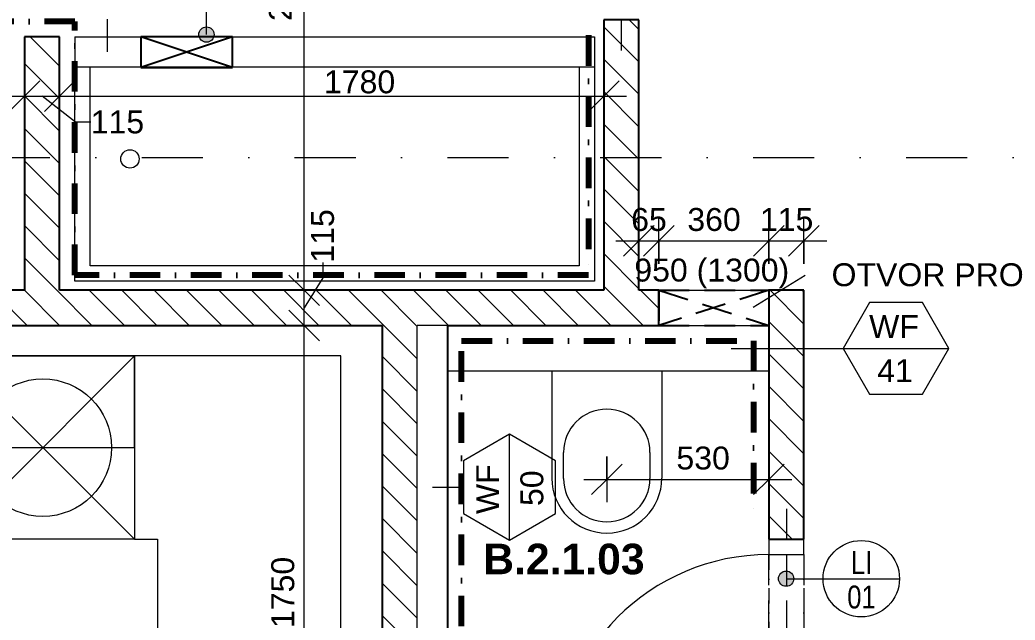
# Model space of a CAD drawing. Header units: millimetres. Extents: x -8668 to 43537, y -2985 to 58543.
# Drawn here: x -5304 to -2048, y 49288 to 51253 of the extents above; entities that cross this region are included whole.
import ezdxf

# ---------------------------------------------------------------- set-up
doc = ezdxf.new("R2010")
doc.units = ezdxf.units.MM
for name, pattern in [('HA_Dash_3mm-S1mm', [150, 100, -50]), ('HA_DashDot_10mm-S3mm', [500, 200, -150, 0, -150]), ('HA_DashDot_2_2mm-S0_6mm', [110, 50, -30, 0, -30]), ('HA_DashDot_4mm-S1mm', [200, 100, -50, 0, -50])]:
    doc.linetypes.add(name, pattern=pattern)
for name, color, linetype, lineweight in [('A-____-____-DIMS', 9, 'Continuous', 5), ('A-____-____-DIMS-50', 9, 'Continuous', 5), ('A-____-____-IDEN', 9, 'Continuous', 9), ('A-AREA-____-IDEN', 9, 'Continuous', 9), ('A-DETL-____-OTLN', 9, 'Continuous', 25), ('A-DOOR-____-MCUT', 9, 'HA_DashDot_2_2mm-S0_6mm', 9), ('A-DOOR-____-OTLN', 9, 'Continuous', 9), ('A-DOOR-FRAM-MCUT', 9, 'Continuous', 9), ('A-GENM-____-HDLN', 9, 'HA_Dash_3mm-S1mm', 9), ('A-GENM-____-IDEN', 9, 'Continuous', 9), ('A-GENM-____-MCUT', 9, 'HA_Dash_3mm-S1mm', 25), ('A-GENM-____-OTLN', 9, 'Continuous', 9), ('A-WALL-____-IDEN', 9, 'Continuous', 9), ('A-WALL-____-MCUT', 9, 'Continuous', 25), ('A-WALL-____-PATT', 9, 'Continuous', 25), ('I-WALL-____-MCUT', 9, 'Continuous', 25), ('I-WALL-____-OTLN', 9, 'Continuous', 9), ('P-SANR-FIXT-OTLN', 9, 'Continuous', 9), ('Q-CASE-____-OTLN', 9, 'Continuous', 9), ('Q-SPCQ-____-OTLN', 9, 'Continuous', 9), ('S-GRID-____-OTLN', 9, 'Continuous', 5)]:
    doc.layers.add(name, color=color, linetype=linetype, lineweight=lineweight)
doc.styles.add('Arial_1', font='arial.ttf', dxfattribs={"height": 75})
doc.styles.add('Arial_2', font='arial.ttf', dxfattribs={"width": 0.8, "height": 75})
doc.styles.add('Arial_B', font='arialbd.ttf', dxfattribs={"height": 100})
doc.dimstyles.new('Inner_Dimensions', dxfattribs={"dimscale": 304.8, "dimtxt": 76.519455, "dimasz": 0.328084, "dimexe": 0.246063, "dimexo": 0.0625, "dimgap": 0.032808, "dimtad": 1, "dimdec": 0, "dimzin": 0, "dimdsep": 46, "dimtxsty": 'Arial_1', "dimblk1": 'OBLIQUE', "dimblk2": 'OBLIQUE', "dimsah": 1, "dimcen": 0.09, "dimdle": 0.246063, "dimazin": 0, "dimtfac": 1, "dimtdec": 4, "dimtix": 1, "dimtmove": 2, "dimatfit": 3, "dimfxl": 0.246063, "dimfxlon": 1, "dimtvp": 1, "dimtolj": 1, "dimtzin": 0, "dimlwd": 9, "dimlwe": 9, "dimarcsym": 2})
doc.dimstyles.new('Inner_Dimensions_1', dxfattribs={"dimscale": 304.8, "dimtxt": 76.519455, "dimasz": 0.328084, "dimexe": 0.246063, "dimexo": 0.0625, "dimgap": 0.032808, "dimtad": 1, "dimdec": 0, "dimzin": 0, "dimdsep": 46, "dimtxsty": 'Arial_1', "dimblk1": 'OBLIQUE', "dimblk2": 'OBLIQUE', "dimsah": 1, "dimcen": 0.09, "dimdle": 0.246063, "dimazin": 0, "dimtfac": 1, "dimtdec": 4, "dimtix": 1, "dimtmove": 0, "dimatfit": 3, "dimfxl": 0.246063, "dimfxlon": 1, "dimtvp": 1, "dimtolj": 1, "dimtzin": 0, "dimlwd": 9, "dimlwe": 9, "dimarcsym": 2})
doc.dimstyles.new('Inner_Dimensions_2', dxfattribs={"dimscale": 304.8, "dimtxt": 76.519455, "dimasz": 0.328084, "dimexe": 0.246063, "dimexo": 0.0625, "dimgap": 0.032808, "dimtad": 1, "dimdec": 0, "dimzin": 0, "dimdsep": 46, "dimtxsty": 'Arial_1', "dimblk1": 'OBLIQUE', "dimblk2": 'OBLIQUE', "dimsah": 1, "dimcen": 0.09, "dimdle": 0.246063, "dimazin": 0, "dimtfac": 1, "dimtdec": 4, "dimtix": 1, "dimtmove": 1, "dimatfit": 3, "dimfxl": 0.246063, "dimfxlon": 1, "dimtvp": 1, "dimtolj": 1, "dimtzin": 0, "dimlwd": 9, "dimlwe": 9, "dimarcsym": 2})
pattern_1 = [(135, (0, 0), (-53.03301, -53.03301), [])]

# ---------------------------------------------------------------- blocks, each defined once
blk = doc.blocks.new('ABMV_Bathtub_Generic - 800_1700-1419220-DPS_2NP - B')
at = {"layer": 'P-SANR-FIXT-OTLN'}
for p, q in [((100, 1700), (800, 1700)), ((100, 1700), (800, 1700)), ((800, 1700), (800, 0)), ((800, 1700), (800, 0)), ((100, 1650), (750, 1650)), ((100, 1650), (750, 1650)), ((750, 1650), (750, 50)), ((750, 1650), (750, 50)), ((750, 50), (100, 50)), ((750, 50), (100, 50)), ((800, 0), (100, 0)), ((800, 0), (100, 0))]:
    blk.add_line(p, q, dxfattribs=at)
blk.add_circle((400, 180), 30, dxfattribs=at)
blk = doc.blocks.new('ABMV_Toilet_WallHung - Default-1991239-DPS_2NP - B')
at = {"layer": 'P-SANR-FIXT-OTLN'}
for p, q in [((-55, -75), (-55, -424.6)), ((305, -75), (305, -424.6)), ((-16.3, -426.2), (-16.3, -340.3)), ((266.3, -340.3), (266.3, -426.2))]:
    blk.add_line(p, q, dxfattribs=at)
for centre, radius, start, end in [((125, -340.3), 141.3, 0, 180), ((125, -424.6), 180, 180, 360), ((125, -426.2), 141.3, 180, 0)]:
    blk.add_arc(centre, radius, start, end, dxfattribs=at)
blk = doc.blocks.new('HA_DR_Single_Swing_Solid - In_BJ_700x2100-2124342-DPS_2NP - B')
at = {"layer": 'A-DOOR-____-MCUT'}
for p, q in [((-350, 57.5), (350, 57.5)), ((-350, -57.5), (350, -57.5))]:
    blk.add_line(p, q, dxfattribs=at)
at = {"layer": 'A-DOOR-____-OTLN', "lineweight": 5}
blk.add_line((350, -757.5), (350, -57.5), dxfattribs=at)
blk.add_arc((350, -57.5), 700, 180, 270, dxfattribs=at)
at = {"layer": 'A-DOOR-FRAM-MCUT'}
for p, q in [((-350, 57.5), (-400, 57.5)), ((-350, -57.5), (-350, 57.5)), ((400, 57.5), (350, 57.5)), ((350, 57.5), (350, -57.5)), ((-400, -57.5), (-350, -57.5)), ((350, -57.5), (400, -57.5))]:
    blk.add_line(p, q, dxfattribs=at)
blk = doc.blocks.new('Kuchyňská_linka_myčka_ADNS - Myčka-1452875-DPS_2NP - B')
at = {"layer": 'Q-SPCQ-____-OTLN'}
for p, q in [((-300, 300), (300, 300)), ((-300, -300), (-300, 300)), ((300, -300), (-300, 300)), ((-300, -300), (300, 300)), ((300, 300), (300, -300)), ((300, 0), (-300, 0)), ((-300, 0), (-300, -300)), ((300, -300), (300, 0)), ((300, -300), (-300, -300)), ((-300, -300), (300, -300))]:
    blk.add_line(p, q, dxfattribs=at)
blk.add_circle((0, 0), 225, dxfattribs=at)
blk = doc.blocks.new('Casework 3 - Casework 6-1501675-DPS_2NP - B')
at = {"layer": 'Q-CASE-____-OTLN'}
for p, q in [((-4254.3, 50152.7), (-4929.3, 50152.7)), ((-4254.3, 49102.7), (-4254.3, 50152.7)), ((-4929.3, 49552.7), (-4854.3, 49552.7)), ((-4854.3, 49552.7), (-4854.3, 49102.7))]:
    blk.add_line(p, q, dxfattribs=at)
blk = doc.blocks.new('HA_GM_Tiling_LineBased - Generic Tiles-2050667-DPS_2NP - B')
at = {"layer": 'A-GENM-____-OTLN', "linetype": 'HA_DashDot_4mm-S1mm', "lineweight": 80}
blk.add_line((50, -50), (1585, -50), dxfattribs=at)
blk = doc.blocks.new('HA_GM_Tiling_LineBased - Generic Tiles-2050668-DPS_2NP - B')
at = {"layer": 'A-GENM-____-OTLN', "linetype": 'HA_DashDot_4mm-S1mm', "lineweight": 80}
blk.add_line((50, -50), (1005, -50), dxfattribs=at)
blk = doc.blocks.new('HA_GM_Tiling_LineBased - Generic Tiles-2050670-DPS_2NP - B')
at = {"layer": 'A-GENM-____-OTLN', "linetype": 'HA_DashDot_4mm-S1mm', "lineweight": 80}
blk.add_line((50, -50), (650, -50), dxfattribs=at)
blk = doc.blocks.new('HA_GM_Tiling_LineBased - Generic Tiles-1696967-DPS_2NP - B')
at = {"layer": 'A-GENM-____-OTLN', "linetype": 'HA_DashDot_4mm-S1mm', "lineweight": 80}
blk.add_line((50, -50), (835, -50), dxfattribs=at)
blk = doc.blocks.new('HA_GM_Tiling_LineBased - Generic Tiles-1696963-DPS_2NP - B')
at = {"layer": 'A-GENM-____-OTLN', "linetype": 'HA_DashDot_4mm-S1mm', "lineweight": 80}
blk.add_line((50, -50), (1730, -50), dxfattribs=at)
blk = doc.blocks.new('HA_GM_Tiling_LineBased - Generic Tiles-1700841-DPS_2NP - B')
at = {"layer": 'A-GENM-____-OTLN', "linetype": 'HA_DashDot_4mm-S1mm', "lineweight": 80}
blk.add_line((50, -50), (880, -50), dxfattribs=at)
blk = doc.blocks.new('HA_GM_Tiling_LineBased - Generic Tiles-1700876-DPS_2NP - B')
at = {"layer": 'A-GENM-____-OTLN', "linetype": 'HA_DashDot_4mm-S1mm', "lineweight": 80}
blk.add_line((-50, -50), (165, -50), dxfattribs=at)
blk = doc.blocks.new('TB_Porotherm KP11_5_1000mm - TB_Porotherm KP11_5_1000mm-1908785-DPS_2NP - B')
at = {"layer": 'A-GENM-____-HDLN'}
for p, q in [((-500, 57.5), (500, 57.5)), ((-500, 0), (500, 0)), ((500, -57.5), (-500, -57.5))]:
    blk.add_line(p, q, dxfattribs=at)
blk = doc.blocks.new('HA_GM_Opening_Rectangle_WallBased - Default-2022477-DPS_2NP - B')
at = {"layer": 'A-GENM-____-MCUT'}
for p, q in [((305, 57.5), (-55, -57.5)), ((-55, 57.5), (305, -57.5)), ((-55, 57.5), (-55, -57.5)), ((-55, 57.5), (305, 57.5)), ((305, 57.5), (305, -57.5)), ((-55, -57.5), (305, -57.5))]:
    blk.add_line(p, q, dxfattribs=at)
blk = doc.blocks.new('DIMBLOCK3-DPS_2NP - B')
at = {"layer": 'A-____-____-DIMS-50', "lineweight": 9}
for p, q in [((-4374.5, 50252.7), (-4424.5, 50302.7)), ((-4449.5, 50252.7), (-4299.5, 50252.7)), ((-4374.5, 50252.7), (-4449.5, 50252.7)), ((-4374.5, 48502.7), (-4374.5, 50252.7)), ((-4374.5, 50252.7), (-4324.5, 50202.7)), ((-4374.5, 48502.7), (-4424.5, 48552.7)), ((-4299.5, 48502.7), (-4449.5, 48502.7)), ((-4374.5, 48502.7), (-4324.5, 48452.7)), ((-4374.5, 48502.7), (-4299.5, 48502.7))]:
    blk.add_line(p, q, dxfattribs=at)
at = {"layer": 'A-____-____-DIMS-50', "color": 0, "lineweight": 9, "insert": (-4481.9, 49262.4), "char_height": 75, "width": 276.883, "attachment_point": 1, "rotation": 90, "line_spacing_factor": 0.941778, "style": 'Arial_1'}
blk.add_mtext('1750', dxfattribs=at)
blk = doc.blocks.new('_Oblique')
at = {"color": 0, "linetype": 'ByBlock', "lineweight": -2}
blk.add_line((-0.5, -0.5), (0.5, 0.5), dxfattribs=at)
blk = doc.blocks.new('DIMBLOCK4-DPS_2NP - B')
at = {"layer": 'A-____-____-DIMS-50', "lineweight": 9}
for p, q in [((-4313.3, 50458.3), (-4313.3, 50408.3)), ((-4374.5, 50367.7), (-4424.5, 50417.7)), ((-4313.3, 50408.3), (-4374.5, 50310.2)), ((-4449.5, 50367.7), (-4299.5, 50367.7)), ((-4374.5, 50367.7), (-4449.5, 50367.7)), ((-4374.5, 50252.7), (-4374.5, 50367.7)), ((-4374.5, 50367.7), (-4324.5, 50317.7)), ((-4374.5, 50252.7), (-4424.5, 50302.7)), ((-4449.5, 50252.7), (-4299.5, 50252.7)), ((-4374.5, 50252.7), (-4449.5, 50252.7)), ((-4374.5, 50252.7), (-4324.5, 50202.7))]:
    blk.add_line(p, q, dxfattribs=at)
at = {"layer": 'A-____-____-DIMS-50', "color": 0, "lineweight": 9, "insert": (-4351.9, 50458.3), "char_height": 75, "width": 207.662, "attachment_point": 1, "rotation": 90, "line_spacing_factor": 0.941778, "style": 'Arial_1'}
blk.add_mtext('115', dxfattribs=at)
blk = doc.blocks.new('DIMBLOCK5-DPS_2NP - B')
at = {"layer": 'A-____-____-DIMS-50', "lineweight": 9}
for p, q in [((-4374.5, 52502.7), (-4424.5, 52552.7)), ((-4449.5, 52502.7), (-4299.5, 52502.7)), ((-4374.5, 52502.7), (-4449.5, 52502.7)), ((-4374.5, 50367.7), (-4374.5, 52502.7)), ((-4374.5, 52502.7), (-4324.5, 52452.7)), ((-4374.5, 50367.7), (-4424.5, 50417.7)), ((-4449.5, 50367.7), (-4299.5, 50367.7)), ((-4374.5, 50367.7), (-4449.5, 50367.7)), ((-4374.5, 50367.7), (-4324.5, 50317.7))]:
    blk.add_line(p, q, dxfattribs=at)
at = {"layer": 'A-____-____-DIMS-50', "color": 0, "lineweight": 9, "insert": (-4489.8, 51248.9), "char_height": 75, "width": 276.883, "attachment_point": 1, "rotation": 90, "line_spacing_factor": 0.941778, "style": 'Arial_1'}
blk.add_mtext('2135', dxfattribs=at)
blk = doc.blocks.new('HA_TAG_WA_Partitions - Group _ Type Mark-556634-DPS_2NP - B')
at = {"layer": 'A-WALL-____-IDEN'}
for p, q in [((-1.732, 3), (-3.464, 0)), ((1.732, 3), (-1.732, 3)), ((3.464, 0), (1.732, 3)), ((-3.464, 0), (3.464, 0)), ((-3.464, 0), (-1.732, -3)), ((1.732, -3), (3.464, 0)), ((-1.732, -3), (1.732, -3))]:
    blk.add_line(p, q, dxfattribs=at)
blk = doc.blocks.new('DIMBLOCK226-DPS_2NP - B')
at = {"layer": 'A-____-____-DIMS-50', "lineweight": 9}
for p, q in [((-6279.3, 51078), (-6279.3, 50928)), ((-6279.3, 51003), (-6279.3, 51078)), ((-6279.3, 51003), (-6229.3, 51053)), ((-5289.3, 51078), (-5289.3, 50928)), ((-5289.3, 51003), (-5289.3, 51078)), ((-5289.3, 51003), (-5239.3, 51053)), ((-6279.3, 51003), (-6329.3, 50953)), ((-6279.3, 51003), (-5289.3, 51003)), ((-5289.3, 51003), (-5339.3, 50953))]:
    blk.add_line(p, q, dxfattribs=at)
at = {"layer": 'A-____-____-DIMS-50', "color": 0, "lineweight": 9, "insert": (-5918.7, 51110.4), "char_height": 75, "width": 207.662, "attachment_point": 1, "line_spacing_factor": 0.941778, "style": 'Arial_1'}
blk.add_mtext('990', dxfattribs=at)
blk = doc.blocks.new('DIMBLOCK227-DPS_2NP - B')
at = {"layer": 'A-____-____-DIMS-50', "lineweight": 9}
for p, q in [((-5289.3, 51078), (-5289.3, 50928)), ((-5289.3, 51003), (-5289.3, 51078)), ((-5289.3, 51003), (-5239.3, 51053)), ((-5174.3, 51078), (-5174.3, 50928)), ((-5174.3, 51003), (-5174.3, 51078)), ((-5174.3, 51003), (-5124.3, 51053)), ((-5289.3, 51003), (-5339.3, 50953)), ((-5289.3, 51003), (-5174.3, 51003)), ((-5122.6, 50917.8), (-5231.8, 51003)), ((-5174.3, 51003), (-5224.3, 50953)), ((-5072.6, 50917.8), (-5122.6, 50917.8))]:
    blk.add_line(p, q, dxfattribs=at)
at = {"layer": 'A-____-____-DIMS-50', "color": 0, "lineweight": 9, "insert": (-5072.6, 50956.3), "char_height": 75, "width": 207.662, "attachment_point": 1, "line_spacing_factor": 0.941778, "style": 'Arial_1'}
blk.add_mtext('115', dxfattribs=at)
blk = doc.blocks.new('DIMBLOCK228-DPS_2NP - B')
at = {"layer": 'A-____-____-DIMS-50', "lineweight": 9}
for p, q in [((-5174.3, 51078), (-5174.3, 50928)), ((-5174.3, 51003), (-5174.3, 51078)), ((-5174.3, 51003), (-5124.3, 51053)), ((-3394.3, 51078), (-3394.3, 50928)), ((-3394.3, 51003), (-3394.3, 51078)), ((-3394.3, 51003), (-3344.3, 51053)), ((-5174.3, 51003), (-5224.3, 50953)), ((-5174.3, 51003), (-3319.3, 51003)), ((-3394.3, 51003), (-3444.3, 50953))]:
    blk.add_line(p, q, dxfattribs=at)
at = {"layer": 'A-____-____-DIMS-50', "color": 0, "lineweight": 9, "insert": (-4309.6, 51087.5), "char_height": 75, "width": 276.883, "attachment_point": 1, "line_spacing_factor": 0.941778, "style": 'Arial_1'}
blk.add_mtext('1780', dxfattribs=at)
blk = doc.blocks.new('DIMBLOCK242-DPS_2NP - B')
at = {"layer": 'A-____-____-DIMS-50', "lineweight": 9}
for p, q in [((-3279.3, 50604.6), (-3279.3, 50454.6)), ((-3279.3, 50529.6), (-3279.3, 50604.6)), ((-3214.3, 50454.6), (-3214.3, 50604.6)), ((-3279.3, 50529.6), (-3229.3, 50579.6)), ((-3214.3, 50529.6), (-3164.3, 50579.6)), ((-3354.3, 50529.6), (-3214.3, 50529.6)), ((-3279.3, 50529.6), (-3329.3, 50479.6)), ((-3214.3, 50529.6), (-3264.3, 50479.6)), ((-3214.3, 50529.6), (-3214.3, 50454.6))]:
    blk.add_line(p, q, dxfattribs=at)
at = {"layer": 'A-____-____-DIMS-50', "color": 0, "lineweight": 9, "insert": (-3304.5, 50637), "char_height": 75, "width": 138.441, "attachment_point": 1, "line_spacing_factor": 0.941778, "style": 'Arial_1'}
blk.add_mtext('65', dxfattribs=at)
blk = doc.blocks.new('DIMBLOCK243-DPS_2NP - B')
at = {"layer": 'A-____-____-DIMS-50', "lineweight": 9}
for p, q in [((-3214.3, 50454.6), (-3214.3, 50604.6)), ((-2854.3, 50454.6), (-2854.3, 50604.6)), ((-3214.3, 50529.6), (-3164.3, 50579.6)), ((-2854.3, 50529.6), (-2804.3, 50579.6)), ((-3214.3, 50529.6), (-3264.3, 50479.6)), ((-3214.3, 50529.6), (-2854.3, 50529.6)), ((-3214.3, 50529.6), (-3214.3, 50454.6)), ((-2854.3, 50529.6), (-2904.3, 50479.6)), ((-2854.3, 50529.6), (-2854.3, 50454.6))]:
    blk.add_line(p, q, dxfattribs=at)
at = {"layer": 'A-____-____-DIMS-50', "color": 0, "lineweight": 9, "insert": (-3120.8, 50637), "char_height": 75, "width": 207.662, "attachment_point": 1, "line_spacing_factor": 0.941778, "style": 'Arial_1'}
blk.add_mtext('360', dxfattribs=at)
blk = doc.blocks.new('DIMBLOCK244-DPS_2NP - B')
at = {"layer": 'A-____-____-DIMS-50', "lineweight": 9}
for p, q in [((-2854.3, 50454.6), (-2854.3, 50604.6)), ((-2739.3, 50454.6), (-2739.3, 50604.6)), ((-2854.3, 50529.6), (-2804.3, 50579.6)), ((-2739.3, 50529.6), (-2689.3, 50579.6)), ((-2854.3, 50529.6), (-2904.3, 50479.6)), ((-2854.3, 50529.6), (-2664.3, 50529.6)), ((-2854.3, 50529.6), (-2854.3, 50454.6)), ((-2739.3, 50529.6), (-2789.3, 50479.6)), ((-2739.3, 50529.6), (-2739.3, 50454.6))]:
    blk.add_line(p, q, dxfattribs=at)
at = {"layer": 'A-____-____-DIMS-50', "color": 0, "lineweight": 9, "insert": (-2883.3, 50637), "char_height": 75, "width": 207.662, "attachment_point": 1, "line_spacing_factor": 0.941778, "style": 'Arial_1'}
blk.add_mtext('115', dxfattribs=at)
blk = doc.blocks.new('HA_TAG_GM_Products - Generic-588599-DPS_2NP - B')
at = {"layer": 'A-GENM-____-IDEN'}
blk.add_line((-2.5, 0), (2.5, 0), dxfattribs=at)
blk.add_circle((0, 0), 2.5, dxfattribs=at)
blk = doc.blocks.new('DIMBLOCK288-DPS_2NP - B')
at = {"layer": 'A-____-____-DIMS-50', "lineweight": 9}
for p, q in [((-3384.3, 49823.9), (-3384.3, 49673.9)), ((-3384.3, 49748.9), (-3384.3, 49823.9)), ((-2854.3, 49823.9), (-2854.3, 49673.9)), ((-2854.3, 49748.9), (-2854.3, 49823.9)), ((-3384.3, 49748.9), (-3334.3, 49798.9)), ((-2854.3, 49748.9), (-2804.3, 49798.9)), ((-3459.3, 49748.9), (-2779.3, 49748.9)), ((-3384.3, 49748.9), (-3434.3, 49698.9)), ((-2854.3, 49748.9), (-2904.3, 49698.9))]:
    blk.add_line(p, q, dxfattribs=at)
at = {"layer": 'A-____-____-DIMS-50', "color": 0, "lineweight": 9, "insert": (-3156.5, 49856.3), "char_height": 75, "width": 207.662, "attachment_point": 1, "line_spacing_factor": 0.941778, "style": 'Arial_1'}
blk.add_mtext('530', dxfattribs=at)

msp = doc.modelspace()

# ---------------------------------------------------------------- hatches: boundary and pattern name
at = {"layer": 'A-GENM-____-IDEN'}
h = msp.add_hatch(color=256, dxfattribs=at)
edge = h.paths.add_edge_path()
edge.add_arc((-4693.9, 51204.6), 25, 0, 360)
h = msp.add_hatch(color=256, dxfattribs=at)
edge = h.paths.add_edge_path()
edge.add_arc((-2797.5, 49423.9), 25, 0, 360)
at = {"layer": 'A-WALL-____-PATT', "lineweight": 5}
h = msp.add_hatch(dxfattribs=at)
h.set_pattern_fill('FP_3', color=256, style=0, pattern_type=2)
h.set_pattern_definition(pattern_1)
h.paths.add_polyline_path([(-3279.3, 50367.7), (-3279.3, 51252.7), (-3394.3, 51252.7), (-3394.3, 50367.7)])
h.paths.add_polyline_path([(-3279.3, 52052.7), (-3279.3, 52502.7), (-3394.3, 52502.7), (-3394.3, 52052.7)])
h = msp.add_hatch(dxfattribs=at)
h.set_pattern_fill('FP_3', color=256, style=0, pattern_type=2)
h.set_pattern_definition(pattern_1)
h.paths.add_polyline_path([(-5174.3, 50367.7), (-5174.3, 51197.7), (-5289.3, 51197.7), (-5289.3, 50367.7)])
h = msp.add_hatch(dxfattribs=at)
h.set_pattern_fill('FP_3', color=256, style=0, pattern_type=2)
h.set_pattern_definition(pattern_1)
h.paths.add_polyline_path([(-3214.3, 50252.7), (-3214.3, 50367.7), (-6379.3, 50367.7), (-6379.3, 50252.7), (-3904.3, 50252.7)])
h = msp.add_hatch(dxfattribs=at)
h.set_pattern_fill('FP_3', color=256, style=0, pattern_type=2)
h.set_pattern_definition(pattern_1)
h.paths.add_polyline_path([(-2739.3, 48617.7), (-2739.3, 48752.7), (-2854.3, 48752.7), (-2854.3, 48617.7)])
h.paths.add_polyline_path([(-2739.3, 49552.7), (-2739.3, 50367.7), (-2854.3, 50367.7), (-2854.3, 49552.7)])
h = msp.add_hatch(dxfattribs=at)
h.set_pattern_fill('FP_3', color=256, style=0, pattern_type=2)
h.set_pattern_definition(pattern_1)
h.paths.add_polyline_path([(-4004.3, 48502.7), (-4004.3, 50252.7), (-4119.3, 50252.7), (-4119.3, 48502.7)])

# ---------------------------------------------------------------- linework, layer by layer
at = {"layer": 'A-____-____-IDEN'}
msp.add_line((-2905.8, 50312.2), (-2735.2, 50417.7), dxfattribs=at)
at = {"layer": 'A-DETL-____-OTLN'}
for p, q in [((-4609.1, 51197.2), (-4909.1, 51197.2)), ((-4909.1, 51197.2), (-4909.1, 51097.2)), ((-4609.1, 51197.2), (-4909.1, 51097.2)), ((-4609.1, 51097.2), (-4909.1, 51197.2)), ((-4609.1, 51097.2), (-4609.1, 51197.2)), ((-4909.1, 51097.2), (-4609.1, 51097.2))]:
    msp.add_line(p, q, dxfattribs=at)
at = {"layer": 'A-GENM-____-IDEN'}
for p, q in [((-4693.9, 51204.6), (-4693.9, 51304.6)), ((-2797.5, 49423.9), (-2676.8, 49423.9))]:
    msp.add_line(p, q, dxfattribs=at)
for centre in [(-4693.9, 51204.6), (-2797.5, 49423.9)]:
    msp.add_circle(centre, 25, dxfattribs=at)
at = {"layer": 'A-WALL-____-IDEN'}
for p, q in [((-5017.9, 51147.7), (-5017.9, 51254.6)), ((-2977.6, 50177.7), (-2611.2, 50177.7)), ((-3954.3, 49723.3), (-3852.6, 49723.3))]:
    msp.add_line(p, q, dxfattribs=at)
at = {"layer": 'A-WALL-____-MCUT', "lineweight": 9}
for p in [(-4004.3, 48617.7), (-3904.3, 50252.7)]:
    msp.add_line(p, (-4004.3, 50252.7), dxfattribs=at)
at = {"layer": 'I-WALL-____-MCUT'}
for p, q in [((-3394.3, 51252.7), (-3394.3, 50367.7)), ((-3279.3, 51252.7), (-3394.3, 51252.7)), ((-3279.3, 50367.7), (-3279.3, 51252.7)), ((-5174.3, 51197.7), (-5289.3, 51197.7)), ((-5289.3, 51197.7), (-5289.3, 50367.7)), ((-5174.3, 50367.7), (-5174.3, 51197.7)), ((-5289.3, 50367.7), (-6379.3, 50367.7)), ((-3394.3, 50367.7), (-5174.3, 50367.7)), ((-3214.3, 50367.7), (-3279.3, 50367.7)), ((-3214.3, 50252.7), (-3214.3, 50367.7)), ((-2739.3, 50367.7), (-2854.3, 50367.7)), ((-2854.3, 50367.7), (-2854.3, 49552.7)), ((-2739.3, 49552.7), (-2739.3, 50367.7)), ((-5529.3, 50252.7), (-4119.3, 50252.7)), ((-4119.3, 50252.7), (-4119.3, 48502.7)), ((-3904.3, 50252.7), (-3214.3, 50252.7)), ((-3904.3, 48617.7), (-3904.3, 50252.7)), ((-2854.3, 49552.7), (-2739.3, 49552.7))]:
    msp.add_line(p, q, dxfattribs=at)
at = {"layer": 'I-WALL-____-OTLN'}
for p, q in [((-5124.3, 51197.7), (-5124.3, 51097.7)), ((-5124.3, 51197.7), (-3424.3, 51197.7)), ((-3424.3, 51197.7), (-3424.3, 51097.7)), ((-3424.3, 51097.7), (-5124.3, 51097.7)), ((-3214.3, 50367.7), (-2854.3, 50367.7)), ((-3214.3, 50252.7), (-2854.3, 50252.7)), ((-2854.3, 50102.7), (-3904.3, 50102.7))]:
    msp.add_line(p, q, dxfattribs=at)
at = {"layer": 'S-GRID-____-OTLN', "linetype": 'HA_DashDot_10mm-S3mm', "lineweight": 9}
msp.add_line((-6906.2, 50802.7), (21594.8, 50802.7), dxfattribs=at)

# ---------------------------------------------------------------- block references
at = {"layer": 'A-DOOR-____-OTLN', "rotation": 269.9999999999998}
msp.add_blockref('HA_DR_Single_Swing_Solid - In_BJ_700x2100-2124342-DPS_2NP - B', (-2796.8, 49152.7), dxfattribs=at)
at = {"layer": 'A-GENM-____-IDEN', "xscale": 49.99999999999998, "yscale": 49.99999999999998, "zscale": 49.99999999999998}
msp.add_blockref('HA_TAG_GM_Products - Generic-588599-DPS_2NP - B', (-2551.8, 49423.9), dxfattribs=at)
at = {"layer": 'A-GENM-____-OTLN', "rotation": 269.9999999999998}
for p in [(-3336.8, 51652.7), (-2796.8, 49152.7)]:
    msp.add_blockref('TB_Porotherm KP11_5_1000mm - TB_Porotherm KP11_5_1000mm-1908785-DPS_2NP - B', p, dxfattribs=at)
at = {"layer": 'A-GENM-____-OTLN', "linetype": 'HA_DashDot_4mm-S1mm', "lineweight": 80}
for name, p, rotation in [('HA_GM_Tiling_LineBased - Generic Tiles-1700876-DPS_2NP - B', (-5174.3, 51197.7), 180), ('HA_GM_Tiling_LineBased - Generic Tiles-1700841-DPS_2NP - B', (-5174.3, 50367.7), 89.99999999999993), ('HA_GM_Tiling_LineBased - Generic Tiles-1696967-DPS_2NP - B', (-3394.3, 51252.7), 269.9999999999999), ('HA_GM_Tiling_LineBased - Generic Tiles-1696963-DPS_2NP - B', (-3394.3, 50367.7), 180), ('HA_GM_Tiling_LineBased - Generic Tiles-2050667-DPS_2NP - B', (-3909.3, 48617.7), 89.99999999999991), ('HA_GM_Tiling_LineBased - Generic Tiles-2050670-DPS_2NP - B', (-2854.3, 50252.7), 269.9999999999999)]:
    msp.add_blockref(name, p, dxfattribs=dict(at, rotation=rotation))
at = {"layer": 'A-GENM-____-OTLN'}
msp.add_blockref('HA_GM_Opening_Rectangle_WallBased - Default-2022477-DPS_2NP - B', (-3159.3, 50310.2), dxfattribs=at)
at = {"layer": 'A-GENM-____-OTLN', "linetype": 'HA_DashDot_4mm-S1mm', "lineweight": 80}
msp.add_blockref('HA_GM_Tiling_LineBased - Generic Tiles-2050668-DPS_2NP - B', (-3909.3, 50252.7), dxfattribs=at)
at = {"layer": 'A-WALL-____-IDEN', "xscale": 49.99999999999998, "yscale": 49.99999999999998, "zscale": 49.99999999999998}
msp.add_blockref('HA_TAG_WA_Partitions - Group _ Type Mark-556634-DPS_2NP - B', (-2438, 50177.7), dxfattribs=at)
at = {"layer": 'A-WALL-____-IDEN', "xscale": 49.99999999999998, "yscale": 49.99999999999998, "zscale": 49.99999999999998, "rotation": 89.99999999999999}
msp.add_blockref('HA_TAG_WA_Partitions - Group _ Type Mark-556634-DPS_2NP - B', (-3702.6, 49723.3), dxfattribs=at)
at = {"layer": 'P-SANR-FIXT-OTLN', "rotation": 269.9999999999995}
msp.add_blockref('ABMV_Bathtub_Generic - 800_1700-1419220-DPS_2NP - B', (-5124.3, 51197.7), dxfattribs=at)
at = {"layer": 'P-SANR-FIXT-OTLN'}
msp.add_blockref('ABMV_Toilet_WallHung - Default-1991239-DPS_2NP - B', (-3509.3, 50177.7), dxfattribs=at)
at = {"layer": 'Q-CASE-____-OTLN'}
msp.add_blockref('Casework 3 - Casework 6-1501675-DPS_2NP - B', (0, 0), dxfattribs=at)
at = {"layer": 'Q-SPCQ-____-OTLN', "rotation": 180}
msp.add_blockref('Kuchyňská_linka_myčka_ADNS - Myčka-1452875-DPS_2NP - B', (-5229.3, 49852.7), dxfattribs=at)

# ---------------------------------------------------------------- texts
at = {"layer": 'A-____-____-IDEN', "lineweight": 5, "insert": (-2648.9, 50456.2), "char_height": 75, "width": 1334.81, "attachment_point": 1, "style": 'Arial_1'}
msp.add_mtext('OTVOR PRO ROZVAD', dxfattribs=at)
at = {"layer": 'A-AREA-____-IDEN', "lineweight": 5, "insert": (-3788.6, 49538.4), "char_height": 100, "width": 653.375, "attachment_point": 1, "style": 'Arial_B'}
msp.add_mtext('B.2.1.03', dxfattribs=at)
at = {"layer": 'A-GENM-____-IDEN', "lineweight": 5, "char_height": 75, "attachment_point": 1}
for s, insert, width, style in [('950 (1300)', (-3294.2, 50471.4), 629.325, 'Arial_1'), ('LI', (-2585.6, 49514), 86.582, 'Arial_2'), ('01', (-2597.6, 49401.3), 115.443, 'Arial_2')]:
    msp.add_mtext(s, dxfattribs=dict(at, insert=insert, width=width, style=style))
at = {"layer": 'A-WALL-____-IDEN', "lineweight": 5, "char_height": 75, "attachment_point": 1, "style": 'Arial_1'}
for s, insert, width in [('WF', (-2526, 50286.7), 208.439), ('41', (-2499.5, 50142.1), 144.304)]:
    msp.add_mtext(s, dxfattribs=dict(at, insert=insert, width=width))
at = {"layer": 'A-WALL-____-IDEN', "lineweight": 5, "char_height": 75, "attachment_point": 1, "rotation": 90, "style": 'Arial_1'}
for s, insert, width in [('WF', (-3811.5, 49635.3), 208.439), ('50', (-3667, 49661.8), 144.304)]:
    msp.add_mtext(s, dxfattribs=dict(at, insert=insert, width=width))

# ---------------------------------------------------------------- dimensions: what is measured, and where the dimension line sits
at = {"layer": 'A-____-____-DIMS', "lineweight": 9}
for base, p1, p2, dimstyle, override, picture, middle in [((-4374.5, 52502.7), (-4449.5, 50367.7), (-4449.5, 52502.7), 'Inner_Dimensions', {"dimpost": '<>', "dimfxl": 2135}, 'DIMBLOCK5-DPS_2NP - B', (-4439.8, 51387.3)), ((-4374.5, 50367.7), (-4449.5, 50252.7), (-4449.5, 50367.7), 'Inner_Dimensions_2', {"dimpost": '<>', "dimfxl": 115}, 'DIMBLOCK4-DPS_2NP - B', (-4301.9, 50562.2))]:
    dim = msp.add_linear_dim(base=base, p1=p1, p2=p2, angle=90, dimstyle=dimstyle, override=override, dxfattribs=at)
    dim.commit()
    dim.dimension.update_dxf_attribs({"geometry": picture, "text_midpoint": middle, "dimtype": 160, "text_rotation": 90})
for base, p1, p2, dimstyle, override, picture, middle in [((-5289.3, 51003), (-6279.3, 51078), (-5289.3, 51078), 'Inner_Dimensions', {"dimpost": '<>', "dimfxl": 990}, 'DIMBLOCK226-DPS_2NP - B', (-5814.9, 51060.4)), ((-3394.3, 51003), (-5174.3, 51078), (-3394.3, 51078), 'Inner_Dimensions', {"dimpost": '<>', "dimfxl": 1780}, 'DIMBLOCK228-DPS_2NP - B', (-4171.2, 51037.5)), ((-5174.3, 51003), (-5289.3, 51078), (-5174.3, 51078), 'Inner_Dimensions_2', {"dimpost": '<>', "dimfxl": 115}, 'DIMBLOCK227-DPS_2NP - B', (-4968.8, 50906.3)), ((-2854.3, 49748.9), (-3384.3, 49823.9), (-2854.3, 49823.9), 'Inner_Dimensions', {"dimpost": '<>', "dimfxl": 530}, 'DIMBLOCK288-DPS_2NP - B', (-3052.7, 49806.3))]:
    dim = msp.add_linear_dim(base=base, p1=p1, p2=p2, dimstyle=dimstyle, override=override, dxfattribs=at)
    dim.commit()
    dim.dimension.update_dxf_attribs({"geometry": picture, "text_midpoint": middle, "dimtype": 160})
for base, p1, p2, override, picture, middle in [((-3214.3, 50529.6), (-3279.3, 50604.6), (-3214.3, 50454.6), {"dimpost": '<>', "dimfxl": 163.477827}, 'DIMBLOCK242-DPS_2NP - B', (-3246.8, 50577.9)), ((-2854.3, 50529.6), (-3214.3, 50454.6), (-2854.3, 50454.6), {"dimpost": '<>', "dimfxl": 360}, 'DIMBLOCK243-DPS_2NP - B', (-3034.3, 50577.9)), ((-2739.3, 50529.6), (-2854.3, 50454.6), (-2739.3, 50454.6), {"dimpost": '<>', "dimfxl": 115}, 'DIMBLOCK244-DPS_2NP - B', (-2796.8, 50577.9))]:
    dim = msp.add_linear_dim(base=base, p1=p1, p2=p2, dimstyle='Inner_Dimensions_1', override=override, dxfattribs=at)
    dim.commit()
    dim.dimension.update_dxf_attribs({"geometry": picture, "text_midpoint": middle})
dim = msp.add_linear_dim(base=(-4374.5, 50252.7), p1=(-4299.5, 48502.7), p2=(-4449.5, 50252.7), angle=90, dimstyle='Inner_Dimensions_1', override={"dimpost": '<>', "dimfxl": 1756.416807}, dxfattribs=at)
dim.commit()
dim.dimension.update_dxf_attribs({"geometry": 'DIMBLOCK3-DPS_2NP - B', "text_midpoint": (-4422.8, 49377.7)})

doc.saveas('drawing.dxf')
